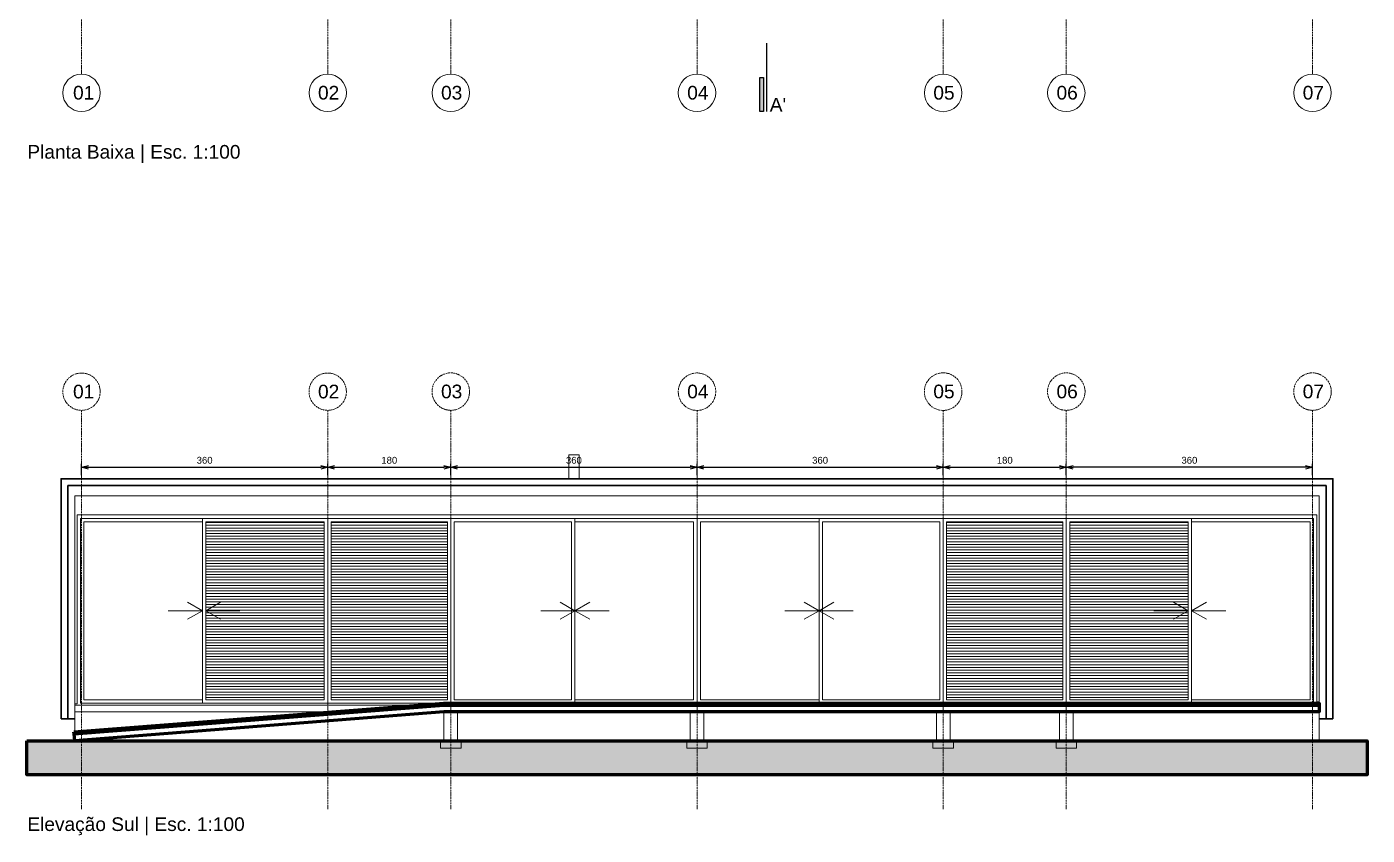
# Model space of a CAD drawing. Header units: metres. Extents: x -541 to 3567, y -3379 to 77.
# Drawn here: x -436 to 1524, y -3379 to -2196 of the extents above; entities that cross this region are included whole.
import ezdxf

# ---------------------------------------------------------------- set-up
doc = ezdxf.new("R2010")
doc.units = ezdxf.units.M
doc.header["$LTSCALE"] = 0.2
doc.header["$PDMODE"] = 3
doc.linetypes.add('ACAD_ISO10W100', pattern=[18, 12, -3, 0, -3])
doc.linetypes.add('HIDDEN2', pattern=[4.7625, 3.175, -1.5875])
doc.layers.add('COTAS E ANOTAÇÕES', color=150, linetype='Continuous')
doc.layers.add('COTAS E ANOTAÇÕES @ 100', color=150, linetype='Continuous')
for name, color, linetype, lineweight in [('EIXOS', 8, 'ACAD_ISO10W100', 9), ('HACH_LINHAS', 8, 'Continuous', 9), ('HACH_SÓLIDAS', 252, 'Continuous', 9), ('LINHA FINA', 1, 'Continuous', 9), ('LINHA GROSSA', 6, 'Continuous', 60), ('LINHA MÉDIA', 3, 'Continuous', 30), ('PROJEÇAO', 30, 'HIDDEN2', 9)]:
    doc.layers.add(name, color=color, linetype=linetype, lineweight=lineweight)
doc.styles.add('0E1 2mm', font='arial.ttf', dxfattribs={"height": 2})
doc.styles.get("Standard").update_dxf_attribs({"font": 'arial.ttf'})
doc.dimstyles.get("Standard").update_dxf_attribs({"dimtxt": 10, "dimasz": 10, "dimexe": 5, "dimexo": 5, "dimgap": 5, "dimtad": 1, "dimdec": 0, "dimzin": 0, "dimdsep": 46, "dimtxsty": 'Standard', "dimblk": 'OPEN30', "dimcen": 2, "dimadec": 0, "dimazin": 0, "dimtfac": 1, "dimtdec": 0, "dimtofl": 0, "dimtmove": 0, "dimatfit": 3, "dimfxl": 1, "dimtolj": 1, "dimtzin": 0, "dimarcsym": 0})

# ---------------------------------------------------------------- blocks, each defined once
blk = doc.blocks.new('_Open30')
at = {"color": 0, "linetype": 'ByBlock', "lineweight": -2}
for p, q in [((-1, 0.27), (0, 0)), ((0, 0), (-1, -0.27)), ((0, 0), (-1, 0))]:
    blk.add_line(p, q, dxfattribs=at)
blk = doc.blocks.new('*D39')
at = {"layer": 'COTAS E ANOTAÇÕES', "color": 0, "lineweight": -2, "transparency": 16777216}
for p, q in [((-356.3, -2852.5), (-356.3, -2835.7)), ((-346.3, -2840.7), (-6.3, -2840.7)), ((3.7, -2852.5), (3.7, -2835.7))]:
    blk.add_line(p, q, dxfattribs=at)
at = {"layer": 'Defpoints', "color": 0, "transparency": 16777216}
for p in [(3.7, -2840.7), (-356.3, -2857.5), (3.7, -2857.5)]:
    blk.add_point(p, dxfattribs=at)
at = {"layer": 'COTAS E ANOTAÇÕES', "color": 0, "lineweight": -2, "transparency": 16777216, "xscale": 10, "yscale": 10, "zscale": 10, "rotation": 180}
blk.add_blockref('_Open30', (-356.3, -2840.7), dxfattribs=at)
at = {"layer": 'COTAS E ANOTAÇÕES', "color": 0, "lineweight": -2, "transparency": 16777216, "xscale": 10, "yscale": 10, "zscale": 10}
blk.add_blockref('_Open30', (3.7, -2840.7), dxfattribs=at)
at = {"layer": 'COTAS E ANOTAÇÕES', "color": 0, "transparency": 16777216, "insert": (-176.3, -2830.6), "char_height": 10, "attachment_point": 5}
blk.add_mtext('\\A1;360', dxfattribs=at)
blk = doc.blocks.new('*D40')
at = {"layer": 'COTAS E ANOTAÇÕES', "color": 0, "lineweight": -2, "transparency": 16777216}
for p, q in [((3.7, -2852.5), (3.7, -2835.7)), ((13.7, -2840.7), (173.7, -2840.7)), ((183.7, -2852.5), (183.7, -2835.7))]:
    blk.add_line(p, q, dxfattribs=at)
at = {"layer": 'Defpoints', "color": 0, "transparency": 16777216}
for p in [(183.7, -2840.7), (3.7, -2857.5), (183.7, -2857.5)]:
    blk.add_point(p, dxfattribs=at)
at = {"layer": 'COTAS E ANOTAÇÕES', "color": 0, "lineweight": -2, "transparency": 16777216, "xscale": 10, "yscale": 10, "zscale": 10, "rotation": 180}
blk.add_blockref('_Open30', (3.7, -2840.7), dxfattribs=at)
at = {"layer": 'COTAS E ANOTAÇÕES', "color": 0, "lineweight": -2, "transparency": 16777216, "xscale": 10, "yscale": 10, "zscale": 10}
blk.add_blockref('_Open30', (183.7, -2840.7), dxfattribs=at)
at = {"layer": 'COTAS E ANOTAÇÕES', "color": 0, "transparency": 16777216, "insert": (93.7, -2830.6), "char_height": 10, "attachment_point": 5}
blk.add_mtext('\\A1;180', dxfattribs=at)
blk = doc.blocks.new('*D41')
at = {"layer": 'COTAS E ANOTAÇÕES', "color": 0, "lineweight": -2, "transparency": 16777216}
for p, q in [((183.7, -2852.5), (183.7, -2835.7)), ((193.7, -2840.7), (533.7, -2840.7)), ((543.7, -2852.5), (543.7, -2835.7))]:
    blk.add_line(p, q, dxfattribs=at)
at = {"layer": 'Defpoints', "color": 0, "transparency": 16777216}
for p in [(543.7, -2840.7), (183.7, -2857.5), (543.7, -2857.5)]:
    blk.add_point(p, dxfattribs=at)
at = {"layer": 'COTAS E ANOTAÇÕES', "color": 0, "lineweight": -2, "transparency": 16777216, "xscale": 10, "yscale": 10, "zscale": 10, "rotation": 180}
blk.add_blockref('_Open30', (183.7, -2840.7), dxfattribs=at)
at = {"layer": 'COTAS E ANOTAÇÕES', "color": 0, "lineweight": -2, "transparency": 16777216, "xscale": 10, "yscale": 10, "zscale": 10}
blk.add_blockref('_Open30', (543.7, -2840.7), dxfattribs=at)
at = {"layer": 'COTAS E ANOTAÇÕES', "color": 0, "transparency": 16777216, "insert": (363.7, -2830.6), "char_height": 10, "attachment_point": 5}
blk.add_mtext('\\A1;360', dxfattribs=at)
blk = doc.blocks.new('*D42')
at = {"layer": 'COTAS E ANOTAÇÕES', "color": 0, "lineweight": -2, "transparency": 16777216}
for p, q in [((543.7, -2852.5), (543.7, -2835.7)), ((553.7, -2840.7), (893.7, -2840.7)), ((903.7, -2852.5), (903.7, -2835.7))]:
    blk.add_line(p, q, dxfattribs=at)
at = {"layer": 'Defpoints', "color": 0, "transparency": 16777216}
for p in [(903.7, -2840.7), (543.7, -2857.5), (903.7, -2857.5)]:
    blk.add_point(p, dxfattribs=at)
at = {"layer": 'COTAS E ANOTAÇÕES', "color": 0, "lineweight": -2, "transparency": 16777216, "xscale": 10, "yscale": 10, "zscale": 10, "rotation": 180}
blk.add_blockref('_Open30', (543.7, -2840.7), dxfattribs=at)
at = {"layer": 'COTAS E ANOTAÇÕES', "color": 0, "lineweight": -2, "transparency": 16777216, "xscale": 10, "yscale": 10, "zscale": 10}
blk.add_blockref('_Open30', (903.7, -2840.7), dxfattribs=at)
at = {"layer": 'COTAS E ANOTAÇÕES', "color": 0, "transparency": 16777216, "insert": (723.7, -2830.6), "char_height": 10, "attachment_point": 5}
blk.add_mtext('\\A1;360', dxfattribs=at)
blk = doc.blocks.new('*D43')
at = {"layer": 'COTAS E ANOTAÇÕES', "color": 0, "lineweight": -2, "transparency": 16777216}
for p, q in [((903.7, -2852.5), (903.7, -2835.7)), ((913.7, -2840.7), (1073.7, -2840.7)), ((1083.7, -2852.5), (1083.7, -2835.7))]:
    blk.add_line(p, q, dxfattribs=at)
at = {"layer": 'Defpoints', "color": 0, "transparency": 16777216}
for p in [(1083.7, -2840.7), (903.7, -2857.5), (1083.7, -2857.5)]:
    blk.add_point(p, dxfattribs=at)
at = {"layer": 'COTAS E ANOTAÇÕES', "color": 0, "lineweight": -2, "transparency": 16777216, "xscale": 10, "yscale": 10, "zscale": 10, "rotation": 180}
blk.add_blockref('_Open30', (903.7, -2840.7), dxfattribs=at)
at = {"layer": 'COTAS E ANOTAÇÕES', "color": 0, "lineweight": -2, "transparency": 16777216, "xscale": 10, "yscale": 10, "zscale": 10}
blk.add_blockref('_Open30', (1083.7, -2840.7), dxfattribs=at)
at = {"layer": 'COTAS E ANOTAÇÕES', "color": 0, "transparency": 16777216, "insert": (993.7, -2830.6), "char_height": 10, "attachment_point": 5}
blk.add_mtext('\\A1;180', dxfattribs=at)
blk = doc.blocks.new('*D44')
at = {"layer": 'COTAS E ANOTAÇÕES', "color": 0, "lineweight": -2, "transparency": 16777216}
for p, q in [((1083.7, -2852.5), (1083.7, -2835.7)), ((1433.7, -2840.7), (1093.7, -2840.7)), ((1443.7, -2852.5), (1443.7, -2835.7))]:
    blk.add_line(p, q, dxfattribs=at)
at = {"layer": 'Defpoints', "color": 0, "transparency": 16777216}
for p in [(1083.7, -2840.7), (1083.7, -2857.5), (1443.7, -2857.5)]:
    blk.add_point(p, dxfattribs=at)
at = {"layer": 'COTAS E ANOTAÇÕES', "color": 0, "lineweight": -2, "transparency": 16777216, "xscale": 10, "yscale": 10, "zscale": 10, "rotation": 180}
blk.add_blockref('_Open30', (1083.7, -2840.7), dxfattribs=at)
at = {"layer": 'COTAS E ANOTAÇÕES', "color": 0, "lineweight": -2, "transparency": 16777216, "xscale": 10, "yscale": 10, "zscale": 10}
blk.add_blockref('_Open30', (1443.7, -2840.7), dxfattribs=at)
at = {"layer": 'COTAS E ANOTAÇÕES', "color": 0, "transparency": 16777216, "insert": (1263.7, -2830.6), "char_height": 10, "attachment_point": 5}
blk.add_mtext('\\A1;360', dxfattribs=at)
blk = doc.blocks.new('*U30')
h = blk.add_hatch(color=256)
h.dxf.hatch_style = 1
h.paths.add_polyline_path([(-0.005, 0.0005), (-0.01, 0.0005), (-0.01, 0.001), (-0.005, 0.001)])
h = blk.add_hatch(color=256)
h.dxf.hatch_style = 1
h.paths.add_polyline_path([(0.1262, 0.0005), (0.1212, 0.0005), (0.1212, 0.001), (0.1262, 0.001)])
for p, q in [((-0.01, 0), (0, 0)), ((0.1262, 0), (0.1162, 0))]:
    blk.add_line(p, q)
for points in [[(-0.005, 0.0005), (-0.01, 0.0005), (-0.01, 0.001), (-0.005, 0.001)], [(0.1212, 0.0005), (0.1262, 0.0005), (0.1262, 0.001), (0.1212, 0.001)]]:
    blk.add_lwpolyline(points, close=True)

msp = doc.modelspace()

# ---------------------------------------------------------------- hatches: boundary and pattern name
at = {"layer": 'HACH_LINHAS'}
h = msp.add_hatch(dxfattribs=at)
h.set_pattern_fill('_USER', color=256, scale=4, pattern_type=0)
h.set_pattern_definition([(0, (-366.3, -2165.6406), (0, 4), [])])
h.paths.add_polyline_path([(1088.7, -3180.8), (1261.9, -3180.8), (1261.9, -2920.5), (1088.7, -2920.5)])
h.paths.add_polyline_path([(1078.7, -2920.5), (908.7, -2920.5), (908.7, -3180.8), (1078.7, -3180.8)])
h.paths.add_polyline_path([(8.7, -3180.8), (178.7, -3180.8), (178.7, -2920.5), (8.7, -2920.5)])
h.paths.add_polyline_path([(-1.3, -2920.5), (-174.6, -2920.5), (-174.6, -3180.8), (-1.3, -3180.8)])
at = {"layer": 'HACH_SÓLIDAS'}
h = msp.add_hatch(color=7, dxfattribs=at)
h.dxf.hatch_style = 1
h.paths.add_polyline_path([(-436.3, -3240.8), (1523.7, -3240.8), (1523.7, -3290.8), (-436.3, -3290.8)])

# ---------------------------------------------------------------- linework, layer by layer
at = {"layer": 'EIXOS'}
for points in [[(-356.3, -2265.6), (-356.3, -1050.6)], [(3.7, -2265.6), (3.7, -1050.6)], [(183.7, -2265.6), (183.7, -1050.6)], [(543.7, -2265.6), (543.7, -1050.6)], [(903.7, -2265.6), (903.7, -1050.6)], [(1083.7, -2265.6), (1083.7, -1050.6)], [(1443.7, -2265.6), (1443.7, -1050.6)], [(-356.3, -3340.8), (-356.3, -2757.5)], [(3.7, -3340.8), (3.7, -2757.5)], [(183.7, -3340.8), (183.7, -2757.5)], [(543.7, -3340.8), (543.7, -2757.5)], [(903.7, -3340.8), (903.7, -2757.5)], [(1083.7, -3340.8), (1083.7, -2757.5)], [(1443.7, -3340.8), (1443.7, -2757.5)]]:
    msp.add_lwpolyline(points, dxfattribs=at)
at = {"layer": 'EIXOS', "linetype": 'Continuous'}
for centre, radius in [((-356.3, -2293), 27.3), ((3.7, -2293), 27.3), ((183.7, -2293), 27.4), ((543.7, -2293), 27.4), ((903.7, -2293.1), 27.5), ((1083.7, -2293), 27.4), ((1443.7, -2293), 27.4)]:
    msp.add_circle(centre, radius, dxfattribs=at)
at = {"layer": 'EIXOS'}
for centre, radius in [((-356.3, -2730.2), 27.3), ((3.7, -2730.2), 27.3), ((183.7, -2730.1), 27.4), ((543.7, -2730.2), 27.4), ((903.7, -2730.1), 27.5), ((1083.7, -2730.1), 27.4), ((1443.7, -2730.1), 27.4)]:
    msp.add_circle(centre, radius, dxfattribs=at)
at = {"layer": 'LINHA FINA'}
msp.add_line((1453.7, -3198.8), (1453.7, -3188.8), dxfattribs=at)
for points in [[(356.2, -2857.5), (356.2, -2822.8), (356.2, -2822.8), (371.2, -2822.8), (371.2, -2857.5)], [(1453.7, -3209), (1453.7, -2882.5), (-366.3, -2882.5), (-366.3, -3209)], [(-366.3, -3186.8), (-362.8, -3186.8), (-362.8, -2910.5), (1450.2, -2910.5), (1450.2, -3183.8), (1453.7, -3183.8)], [(1445.2, -3185.8), (1445.2, -2915.5), (-357.8, -2915.5), (-357.8, -3185.8)], [(365.2, -3185.8), (543.7, -3185.8), (543.7, -2912.5)], [(365.2, -3185.8), (543.7, -3185.8), (543.7, -2915.5), (365.2, -2915.5)], [(722.2, -3185.8), (543.7, -3185.8), (543.7, -2912.5)], [(722.2, -3185.8), (543.7, -3185.8), (543.7, -2915.5), (722.2, -2915.5)], [(365.2, -3180.8), (538.7, -3180.8), (538.7, -2920.5), (365.2, -2920.5)], [(722.2, -3180.8), (548.7, -3180.8), (548.7, -2920.5), (722.2, -2920.5)], [(-179.6, -3050.7), (-229.6, -3050.7)], [(-179.6, -3050.7), (-229.6, -3050.7)], [(-179.6, -3050.7), (-201.2, -3038.2)], [(-179.6, -3050.7), (-201.2, -3038.2)], [(-179.6, -3050.7), (-201.2, -3063.2)], [(-179.6, -3050.7), (-201.2, -3063.2)], [(-174.6, -3050.7), (-152.9, -3038.2)], [(-174.6, -3050.7), (-152.9, -3038.2)], [(-174.6, -3050.7), (-124.6, -3050.7)], [(-174.6, -3050.7), (-152.9, -3063.2)], [(-174.6, -3050.7), (-124.6, -3050.7)], [(-174.6, -3050.7), (-152.9, -3063.2)], [(365.2, -3050.7), (315.2, -3050.7)], [(365.2, -3050.7), (315.2, -3050.7)], [(365.2, -3050.7), (343.5, -3038.2)], [(365.2, -3050.7), (343.5, -3038.2)], [(365.2, -3050.7), (343.5, -3063.2)], [(365.2, -3050.7), (343.5, -3063.2)], [(365.2, -3050.7), (386.9, -3038.2)], [(365.2, -3050.7), (386.9, -3038.2)], [(365.2, -3050.7), (415.2, -3050.7)], [(365.2, -3050.7), (386.9, -3063.2)], [(365.2, -3050.7), (415.2, -3050.7)], [(365.2, -3050.7), (386.9, -3063.2)], [(722.2, -3050.7), (672.2, -3050.7)], [(722.2, -3050.7), (672.2, -3050.7)], [(722.2, -3050.7), (700.5, -3038.2)], [(722.2, -3050.7), (700.5, -3038.2)], [(722.2, -3050.7), (700.5, -3063.2)], [(722.2, -3050.7), (700.5, -3063.2)], [(722.2, -3050.7), (743.9, -3038.2)], [(722.2, -3050.7), (743.9, -3038.2)], [(722.2, -3050.7), (772.2, -3050.7)], [(722.2, -3050.7), (743.9, -3063.2)], [(722.2, -3050.7), (772.2, -3050.7)], [(722.2, -3050.7), (743.9, -3063.2)], [(1261.9, -3050.7), (1211.9, -3050.7)], [(1261.9, -3050.7), (1211.9, -3050.7)], [(1261.9, -3050.7), (1240.3, -3038.2)], [(1261.9, -3050.7), (1240.3, -3038.2)], [(1261.9, -3050.7), (1240.3, -3063.2)], [(1261.9, -3050.7), (1240.3, -3063.2)], [(1266.9, -3050.7), (1288.6, -3038.2)], [(1266.9, -3050.7), (1288.6, -3038.2)], [(1266.9, -3050.7), (1316.9, -3050.7)], [(1266.9, -3050.7), (1288.6, -3063.2)], [(1266.9, -3050.7), (1316.9, -3050.7)], [(1266.9, -3050.7), (1288.6, -3063.2)], [(135, -3188.8), (-366.3, -3188.8)], [(-366.3, -3198.8), (-366.3, -3227.8)], [(6.4, -3198.8), (-366.3, -3198.8)], [(1453.7, -3198.8), (1453.7, -3240.8)]]:
    msp.add_lwpolyline(points, dxfattribs=at)
for points in [[(-179.6, -2915.5), (-357.8, -2915.5), (-357.8, -3185.8), (-179.6, -3185.8)], [(-179.6, -2915.5), (3.7, -2915.5), (3.7, -3185.8), (-179.6, -3185.8)], [(3.7, -3185.8), (183.7, -3185.8), (183.7, -2915.5), (3.7, -2915.5)], [(183.7, -2915.5), (365.2, -2915.5), (365.2, -3185.8), (183.7, -3185.8)], [(903.7, -2915.5), (722.2, -2915.5), (722.2, -3185.8), (903.7, -3185.8)], [(1083.7, -3185.8), (903.7, -3185.8), (903.7, -2915.5), (1083.7, -2915.5)], [(1266.9, -2915.5), (1083.7, -2915.5), (1083.7, -3185.8), (1266.9, -3185.8)], [(1266.9, -2915.5), (1445.2, -2915.5), (1445.2, -3185.8), (1266.9, -3185.8)], [(-179.6, -2920.5), (-352.8, -2920.5), (-352.8, -3180.8), (-179.6, -3180.8)], [(-174.6, -2920.5), (-1.3, -2920.5), (-1.3, -3180.8), (-174.6, -3180.8)], [(8.7, -3180.8), (178.7, -3180.8), (178.7, -2920.5), (8.7, -2920.5)], [(188.7, -2920.5), (360.2, -2920.5), (360.2, -3180.8), (188.7, -3180.8)], [(898.7, -2920.5), (727.2, -2920.5), (727.2, -3180.8), (898.7, -3180.8)], [(1078.7, -3180.8), (908.7, -3180.8), (908.7, -2920.5), (1078.7, -2920.5)], [(1261.9, -2920.5), (1088.7, -2920.5), (1088.7, -3180.8), (1261.9, -3180.8)], [(1266.9, -2920.5), (1440.2, -2920.5), (1440.2, -3180.8), (1266.9, -3180.8)], [(173.7, -3240.8), (193.7, -3240.8), (193.7, -3198.8), (173.7, -3198.8)], [(533.7, -3240.8), (553.7, -3240.8), (553.7, -3198.8), (533.7, -3198.8)], [(893.7, -3240.8), (913.7, -3240.8), (913.7, -3198.8), (893.7, -3198.8)], [(1073.7, -3240.8), (1093.7, -3240.8), (1093.7, -3198.8), (1073.7, -3198.8)]]:
    msp.add_lwpolyline(points, close=True, dxfattribs=at)
at = {"layer": 'LINHA GROSSA'}
for points in [[(-367.3, -3227.9), (173.6, -3185.8), (1453.7, -3185.8), (1453.7, -3188.8), (173.7, -3188.8), (-367.1, -3230.9)], [(-367.1, -3230.7), (-367.3, -3227.9)]]:
    msp.add_lwpolyline(points, dxfattribs=at)
for points in [[(173.7, -3198.8), (-366.3, -3240.8), (-367.1, -3230.9), (173.7, -3188.8), (173.7, -3188.8), (1453.7, -3188.8), (1453.7, -3188.8), (1453.7, -3188.8), (1453.7, -3198.8)], [(-436.3, -3240.8), (1523.7, -3240.8), (1523.7, -3290.8), (-436.3, -3290.8)]]:
    msp.add_lwpolyline(points, close=True, dxfattribs=at)
at = {"layer": 'LINHA MÉDIA'}
for points in [[(1473.7, -3209), (1473.7, -2857.5), (-386.3, -2857.5), (-386.3, -3209)], [(1463.7, -3209), (1463.7, -2867.5), (-376.3, -2867.5), (-376.3, -3209)], [(-376.3, -3209), (-386.3, -3209)], [(-366.3, -3209), (-376.3, -3209)], [(1463.7, -3209), (1453.7, -3209)], [(1473.7, -3209), (1463.7, -3209)]]:
    msp.add_lwpolyline(points, dxfattribs=at)
at = {"layer": 'PROJEÇAO'}
for points in [[(168.7, -3241.8), (168.7, -3251.8), (198.7, -3251.8), (198.7, -3241.8)], [(528.7, -3241.8), (528.7, -3251.8), (558.7, -3251.8), (558.7, -3241.8)], [(888.7, -3241.8), (888.7, -3251.8), (918.7, -3251.8), (918.7, -3241.8)], [(1068.7, -3241.8), (1068.7, -3251.8), (1098.7, -3251.8), (1098.7, -3241.8)]]:
    msp.add_lwpolyline(points, dxfattribs=at)

# ---------------------------------------------------------------- block references
at = {"layer": 'COTAS E ANOTAÇÕES @ 100', "xscale": 9999.999999999736, "yscale": 9999.999999999736, "zscale": 9999.999999999736, "rotation": 90}
msp.add_blockref('*U30', (645.8, -2220.4), dxfattribs=at)

# ---------------------------------------------------------------- texts
at = {"layer": 'COTAS E ANOTAÇÕES', "char_height": 20, "style": '0E1 2mm'}
for s, width, insert, attachment_point in [("A'", 8.499, (650.1, -2320.4), 7), ('Planta Baixa | Esc. 1:100', 552.205, (-435.5, -2369.3), 1), ('Elevação Sul | Esc. 1:100^I', 629.464, (-435.5, -3352.9), 1)]:
    msp.add_mtext_dynamic_manual_height_columns(s, width=width, gutter_width=1, heights=[0], dxfattribs=dict(at, insert=insert, attachment_point=attachment_point))
at = {"layer": 'EIXOS', "linetype": 'Continuous', "char_height": 20, "attachment_point": 1, "style": '0E1 2mm'}
for s, insert in [('01', (-368.7, -2282.8)), ('02', (-10.5, -2282.8)), ('03', (169.4, -2282.8)), ('04', (529.4, -2282.8)), ('05', (889.3, -2282.9)), ('06', (1069.4, -2282.8)), ('07', (1429.4, -2282.8))]:
    msp.add_mtext_dynamic_manual_height_columns(s, width=0.299, gutter_width=1, heights=[0], dxfattribs=dict(at, insert=insert))
at = {"layer": 'EIXOS', "char_height": 20, "attachment_point": 1, "style": '0E1 2mm'}
for s, insert in [('01', (-368.7, -2720)), ('02', (-10.5, -2720)), ('03', (169.4, -2719.9)), ('04', (529.4, -2719.9)), ('05', (889.3, -2719.9)), ('06', (1069.4, -2719.9)), ('07', (1429.4, -2719.9))]:
    msp.add_mtext_dynamic_manual_height_columns(s, width=0.299, gutter_width=1, heights=[0], dxfattribs=dict(at, insert=insert))

# ---------------------------------------------------------------- dimensions: what is measured, and where the dimension line sits
at = {"layer": 'COTAS E ANOTAÇÕES'}
for base, p1, p2, picture, middle in [((3.7, -2840.7), (-356.3, -2857.5), (3.7, -2857.5), '*D39', (-176.3, -2830.6)), ((183.7, -2840.7), (3.7, -2857.5), (183.7, -2857.5), '*D40', (93.7, -2830.6)), ((543.7, -2840.7), (183.7, -2857.5), (543.7, -2857.5), '*D41', (363.7, -2830.6)), ((903.7, -2840.7), (543.7, -2857.5), (903.7, -2857.5), '*D42', (723.7, -2830.6)), ((1083.7, -2840.7), (903.7, -2857.5), (1083.7, -2857.5), '*D43', (993.7, -2830.6))]:
    dim = msp.add_linear_dim(base=base, p1=p1, p2=p2, dimstyle='Standard', dxfattribs=at)
    dim.commit()
    dim.dimension.update_dxf_attribs({"geometry": picture, "text_midpoint": middle})
dim = msp.add_linear_dim(base=(1083.7, -2840.7), p1=(1443.7, -2857.5), p2=(1083.7, -2857.5), angle=180, dimstyle='Standard', dxfattribs=at)
dim.commit()
dim.dimension.update_dxf_attribs({"geometry": '*D44', "text_midpoint": (1263.7, -2830.6)})

doc.saveas('drawing.dxf')
